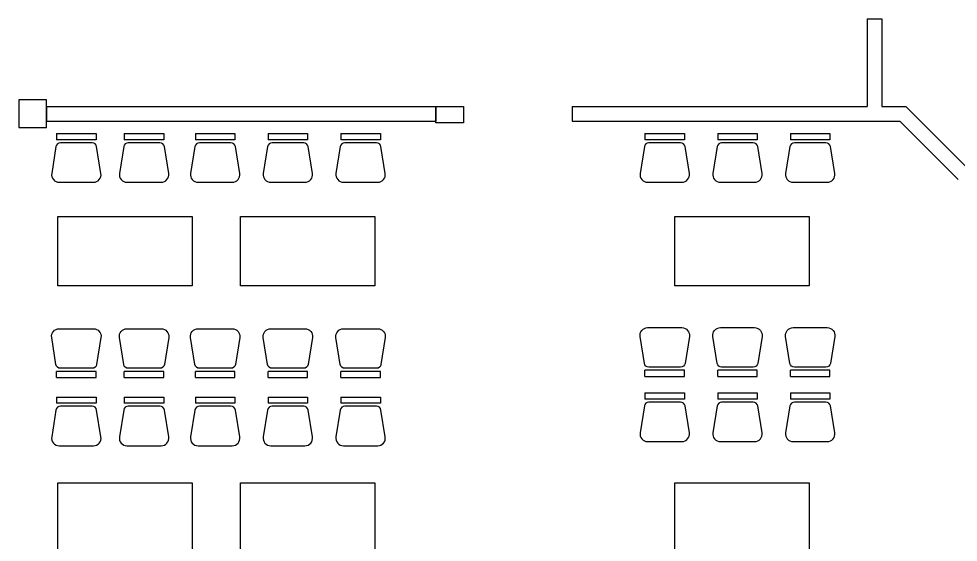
# Model space of a CAD drawing. Extents: x -211487 to 129179, y -113885 to 115281.
# Drawn here: x -17676 to -8025, y -96090 to -90715 of the extents above; entities that cross this region are included whole.
import ezdxf

# ---------------------------------------------------------------- set-up
doc = ezdxf.new("R2010")
doc.units = 0
doc.layers.get('0').update_dxf_attribs({"linetype": 'CONTINUOUS'})
doc.layers.add('BLD-PART', color=7, linetype='CONTINUOUS')
doc.layers.add('FURNITURE', color=7, linetype='CONTINUOUS')

# ---------------------------------------------------------------- blocks, each defined once
blk = doc.blocks.new('SECRETRY')
for p, q in [((-0.5, 0.2031), (-0.4375, 0.2031)), ((-0.5, -0.2031), (-0.5, 0.2031)), ((-0.4375, 0.2031), (-0.4375, -0.2031)), ((-0.0905, 0.253), (-0.3668, 0.2087)), ((-0.4062, 0.1624), (-0.4062, -0.1624)), ((0, -0.1759), (0, 0.1759)), ((-0.5, -0.2031), (-0.4375, -0.2031)), ((-0.3668, -0.2087), (-0.0905, -0.253))]:
    blk.add_line(p, q)
for centre, radius, start, end in [((-0.3594, 0.1624), 0.0469, 99.11023, 180), ((-0.0781, 0.1759), 0.0781, 0, 99.11023), ((-0.3594, -0.1624), 0.0469, 180, 260.88977), ((-0.0781, -0.1759), 0.0781, 260.88977, 0)]:
    blk.add_arc(centre, radius, start, end)

msp = doc.modelspace()

# ---------------------------------------------------------------- linework, layer by layer
at = {"layer": 'BLD-PART'}
for p, q in [((-8960.9, -90714.7), (-8810.9, -90714.7)), ((-8960.9, -90714.7), (-8960.9, -91614.7)), ((-8810.9, -90714.7), (-8810.9, -91614.7)), ((-17391.3, -91614.7), (-17391.3, -91764.7)), ((-17391.3, -91614.7), (-13391.3, -91614.7)), ((-11991.3, -91614.7), (-11991.3, -91764.7)), ((-11991.3, -91614.7), (-8960.9, -91614.7)), ((-8810.9, -91614.7), (-8562.7, -91614.7)), ((-8562.7, -91614.7), (-7874.8, -92302.6)), ((-17391.3, -91764.7), (-13391.3, -91764.7)), ((-11991.3, -91764.7), (-8624.8, -91764.7)), ((-8624.8, -91764.7), (-8024.8, -92364.7))]:
    msp.add_line(p, q, dxfattribs=at)
at = {"layer": 'BLD-PART', "color": 7}
for p, q in [((-17391.3, -91547.2), (-17676.3, -91547.2)), ((-17676.3, -91547.2), (-17676.3, -91832.2)), ((-17391.3, -91689.7), (-17391.3, -91547.2)), ((-13391.3, -91614.7), (-13391.3, -91764.7)), ((-13391.3, -91614.7), (-13108.3, -91614.7)), ((-13391.3, -91781.7), (-13391.3, -91614.7)), ((-13108.3, -91614.7), (-13108.3, -91781.7)), ((-17391.3, -91832.2), (-17391.3, -91689.7)), ((-13108.3, -91781.7), (-13391.3, -91781.7)), ((-17676.3, -91832.2), (-17391.3, -91832.2))]:
    msp.add_line(p, q, dxfattribs=at)
at = {"layer": 'FURNITURE'}
for points in [[(-17276.4, -92744.5), (-15896.1, -92744.5), (-15896.1, -93455.7), (-17276.4, -93455.7)], [(-15400, -92744.5), (-14019.7, -92744.5), (-14019.7, -93455.7), (-15400, -93455.7)], [(-10935.3, -92744.5), (-9554.9, -92744.5), (-9554.9, -93455.7), (-10935.3, -93455.7), (-10935.3, -92744.5)], [(-17276.4, -95481.4), (-15896.1, -95481.4), (-15896.1, -96192.6), (-17276.4, -96192.6)], [(-15400, -95481.4), (-14019.7, -95481.4), (-14019.7, -96192.6), (-15400, -96192.6)], [(-10935.3, -95481.4), (-9554.9, -95481.4), (-9554.9, -96192.6), (-10935.3, -96192.6), (-10935.3, -95481.4)]]:
    msp.add_lwpolyline(points, close=True, dxfattribs=at)

# ---------------------------------------------------------------- block references
at = {"layer": 'FURNITURE', "yscale": 1000, "zscale": 1000, "rotation": 270}
for p, xscale in [((-17085.3, -92394), 1000), ((-16389, -92394), 1000), ((-15658.8, -92394), 1000), ((-14911.7, -92394), 1000), ((-14164.5, -92394), 1000), ((-11040, -92394), 1000), ((-10292.8, -92394), 1000), ((-9545.6, -92394), 1000), ((-17085.3, -93897.9), -1000), ((-16389, -93897.9), -1000), ((-15658.8, -93897.9), -1000), ((-14911.7, -93897.9), -1000), ((-14164.5, -93897.9), -1000), ((-11040, -93886.6), -1000), ((-10292.8, -93886.6), -1000), ((-9545.6, -93886.6), -1000), ((-11040, -95056.9), 1000), ((-10292.8, -95056.9), 1000), ((-9545.6, -95056.9), 1000), ((-17085.3, -95099.3), 1000), ((-16389, -95099.3), 1000), ((-15658.8, -95099.3), 1000), ((-14911.7, -95099.3), 1000), ((-14164.5, -95099.3), 1000)]:
    msp.add_blockref('SECRETRY', p, dxfattribs=dict(at, xscale=xscale))

doc.saveas('drawing.dxf')
